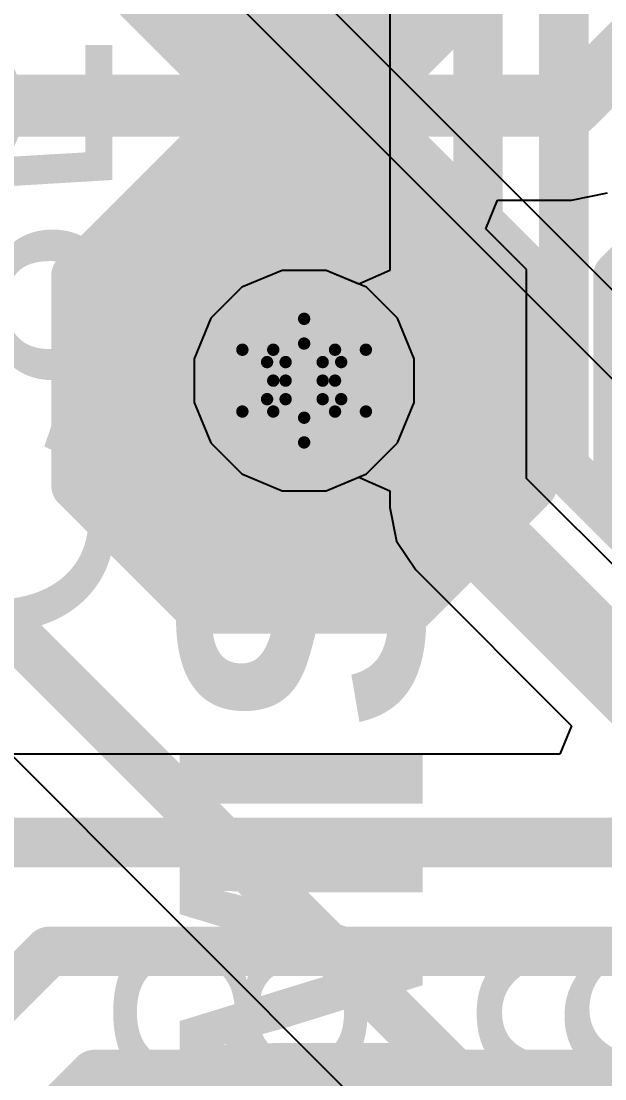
# Model space of a CAD drawing. Header units: inches. Extents: x -2.7 to 10.9, y -2.9 to 7.4.
# Drawn here: x 0.7597 to 0.8542, y 0.389 to 0.5602 of the extents above; entities that cross this region are included whole.
import ezdxf

# ---------------------------------------------------------------- set-up
doc = ezdxf.new("R2010")
doc.units = ezdxf.units.IN
doc.header["$MEASUREMENT"] = 0
for name, color, linetype in [('Board Outline', 216, 'Continuous'), ('Bottom Layer', 5, 'Continuous'), ('Bottom Overlay', 54, 'Continuous'), ('Bottom Solder', 6, 'Continuous'), ('Drill Drawing', 1, 'Continuous'), ('Layer 2', 16, 'Continuous'), ('Layer 3', 76, 'Continuous'), ('Top Layer', 1, 'Continuous'), ('Top Overlay', 2, 'Continuous'), ('Top Paste', 8, 'Continuous'), ('Top Solder', 216, 'Continuous'), ('Via Holes', 16, 'Continuous')]:
    doc.layers.add(name, color=color, linetype=linetype)
doc.styles.add('Arial', font='', dxfattribs={"height": 0.2})
doc.styles.add('Arial_Bold', font='', dxfattribs={"height": 0.2})
doc.styles.get('Arial').set_extended_font_data('Arial')
doc.styles.get('Arial_Bold').set_extended_font_data('Arial', bold=True)

# ---------------------------------------------------------------- blocks, each defined once
blk = doc.blocks.new('T__________12')
at = {"layer": 'Top Layer'}
blk.add_hatch(color=1, dxfattribs=at).paths.add_polyline_path([(0.015, 0.03), (-0.015, 0.03), (-0.03, 0.015), (-0.03, -0.015), (-0.015, -0.03), (0.015, -0.03), (0.03, -0.015), (0.03, 0.015)])
at = {"layer": 'Top Paste'}
blk.add_hatch(color=8, dxfattribs=at).paths.add_polyline_path([(0.015, 0.03), (-0.015, 0.03), (-0.03, 0.015), (-0.03, -0.015), (-0.015, -0.03), (0.015, -0.03), (0.03, -0.015), (0.03, 0.015)])
at = {"layer": 'Top Solder'}
blk.add_hatch(color=216, dxfattribs=at).paths.add_polyline_path([(0.017, 0.034), (-0.017, 0.034), (-0.034, 0.017), (-0.034, -0.017), (-0.017, -0.034), (0.017, -0.034), (0.034, -0.017), (0.034, 0.017)])
at = {"layer": 'Top Overlay'}
for points in [[(-0.037, 0.017, 0.00787, 0.00787, 0), (-0.017, 0.037, 0.00787, 0.00787, 0)], [(-0.017, 0.037, 0.00787, 0.00787, 0), (0.017, 0.037, 0.00787, 0.00787, 0)], [(0.017, 0.037, 0.00787, 0.00787, 0), (0.037, 0.017, 0.00787, 0.00787, 0)], [(-0.037, -0.017, 0.00787, 0.00787, 0), (-0.037, 0.017, 0.00787, 0.00787, 0)], [(0.037, -0.017, 0.00787, 0.00787, 0), (0.037, 0.017, 0.00787, 0.00787, 0)], [(-0.037, -0.017, 0.00787, 0.00787, 0), (-0.017, -0.037, 0.00787, 0.00787, 0)], [(0.017, -0.037, 0.00787, 0.00787, 0), (0.037, -0.017, 0.00787, 0.00787, 0)], [(-0.017, -0.037, 0.00787, 0.00787, 0), (0.017, -0.037, 0.00787, 0.00787, 0)]]:
    blk.add_lwpolyline(points, format="xyseb", dxfattribs=at)
for points in [[(-0.01897, 0.037, 0.00394, 0.00394, 1), (-0.01503, 0.037, 0.00394, 0.00394, 1)], [(-0.01897, 0.037, 0.00394, 0.00394, 1), (-0.01503, 0.037, 0.00394, 0.00394, 1)], [(0.01503, 0.037, 0.00394, 0.00394, 1), (0.01897, 0.037, 0.00394, 0.00394, 1)], [(0.01503, 0.037, 0.00394, 0.00394, 1), (0.01897, 0.037, 0.00394, 0.00394, 1)], [(-0.03897, 0.017, 0.00394, 0.00394, 1), (-0.03503, 0.017, 0.00394, 0.00394, 1)], [(-0.03897, 0.017, 0.00394, 0.00394, 1), (-0.03503, 0.017, 0.00394, 0.00394, 1)], [(0.03503, 0.017, 0.00394, 0.00394, 1), (0.03897, 0.017, 0.00394, 0.00394, 1)], [(0.03503, 0.017, 0.00394, 0.00394, 1), (0.03897, 0.017, 0.00394, 0.00394, 1)], [(-0.03897, -0.017, 0.00394, 0.00394, 1), (-0.03503, -0.017, 0.00394, 0.00394, 1)], [(-0.03897, -0.017, 0.00394, 0.00394, 1), (-0.03503, -0.017, 0.00394, 0.00394, 1)], [(0.03503, -0.017, 0.00394, 0.00394, 1), (0.03897, -0.017, 0.00394, 0.00394, 1)], [(0.03503, -0.017, 0.00394, 0.00394, 1), (0.03897, -0.017, 0.00394, 0.00394, 1)], [(-0.01897, -0.037, 0.00394, 0.00394, 1), (-0.01503, -0.037, 0.00394, 0.00394, 1)], [(-0.01897, -0.037, 0.00394, 0.00394, 1), (-0.01503, -0.037, 0.00394, 0.00394, 1)], [(0.01503, -0.037, 0.00394, 0.00394, 1), (0.01897, -0.037, 0.00394, 0.00394, 1)], [(0.01503, -0.037, 0.00394, 0.00394, 1), (0.01897, -0.037, 0.00394, 0.00394, 1)]]:
    blk.add_lwpolyline(points, format="xyseb", close=True, dxfattribs=at)
blk = doc.blocks.new('T__________13')
at = {"layer": 'Top Layer'}
blk.add_hatch(color=1, dxfattribs=at).paths.add_polyline_path([(0.015, 0.03), (-0.015, 0.03), (-0.03, 0.015), (-0.03, -0.015), (-0.015, -0.03), (0.015, -0.03), (0.03, -0.015), (0.03, 0.015)])
at = {"layer": 'Top Paste'}
blk.add_hatch(color=8, dxfattribs=at).paths.add_polyline_path([(0.015, 0.03), (-0.015, 0.03), (-0.03, 0.015), (-0.03, -0.015), (-0.015, -0.03), (0.015, -0.03), (0.03, -0.015), (0.03, 0.015)])
at = {"layer": 'Top Solder'}
blk.add_hatch(color=216, dxfattribs=at).paths.add_polyline_path([(0.017, 0.034), (-0.017, 0.034), (-0.034, 0.017), (-0.034, -0.017), (-0.017, -0.034), (0.017, -0.034), (0.034, -0.017), (0.034, 0.017)])
at = {"layer": 'Top Overlay'}
for points in [[(-0.037, 0.017, 0.00787, 0.00787, 0), (-0.017, 0.037, 0.00787, 0.00787, 0)], [(-0.017, 0.037, 0.00787, 0.00787, 0), (0.017, 0.037, 0.00787, 0.00787, 0)], [(0.017, 0.037, 0.00787, 0.00787, 0), (0.037, 0.017, 0.00787, 0.00787, 0)], [(-0.037, -0.017, 0.00787, 0.00787, 0), (-0.037, 0.017, 0.00787, 0.00787, 0)], [(0.037, -0.017, 0.00787, 0.00787, 0), (0.037, 0.017, 0.00787, 0.00787, 0)], [(-0.037, -0.017, 0.00787, 0.00787, 0), (-0.017, -0.037, 0.00787, 0.00787, 0)], [(0.017, -0.037, 0.00787, 0.00787, 0), (0.037, -0.017, 0.00787, 0.00787, 0)], [(-0.017, -0.037, 0.00787, 0.00787, 0), (0.017, -0.037, 0.00787, 0.00787, 0)]]:
    blk.add_lwpolyline(points, format="xyseb", dxfattribs=at)
for points in [[(-0.01897, 0.037, 0.00394, 0.00394, 1), (-0.01503, 0.037, 0.00394, 0.00394, 1)], [(-0.01897, 0.037, 0.00394, 0.00394, 1), (-0.01503, 0.037, 0.00394, 0.00394, 1)], [(0.01503, 0.037, 0.00394, 0.00394, 1), (0.01897, 0.037, 0.00394, 0.00394, 1)], [(0.01503, 0.037, 0.00394, 0.00394, 1), (0.01897, 0.037, 0.00394, 0.00394, 1)], [(-0.03897, 0.017, 0.00394, 0.00394, 1), (-0.03503, 0.017, 0.00394, 0.00394, 1)], [(-0.03897, 0.017, 0.00394, 0.00394, 1), (-0.03503, 0.017, 0.00394, 0.00394, 1)], [(0.03503, 0.017, 0.00394, 0.00394, 1), (0.03897, 0.017, 0.00394, 0.00394, 1)], [(0.03503, 0.017, 0.00394, 0.00394, 1), (0.03897, 0.017, 0.00394, 0.00394, 1)], [(-0.03897, -0.017, 0.00394, 0.00394, 1), (-0.03503, -0.017, 0.00394, 0.00394, 1)], [(-0.03897, -0.017, 0.00394, 0.00394, 1), (-0.03503, -0.017, 0.00394, 0.00394, 1)], [(0.03503, -0.017, 0.00394, 0.00394, 1), (0.03897, -0.017, 0.00394, 0.00394, 1)], [(0.03503, -0.017, 0.00394, 0.00394, 1), (0.03897, -0.017, 0.00394, 0.00394, 1)], [(-0.01897, -0.037, 0.00394, 0.00394, 1), (-0.01503, -0.037, 0.00394, 0.00394, 1)], [(-0.01897, -0.037, 0.00394, 0.00394, 1), (-0.01503, -0.037, 0.00394, 0.00394, 1)], [(0.01503, -0.037, 0.00394, 0.00394, 1), (0.01897, -0.037, 0.00394, 0.00394, 1)], [(0.01503, -0.037, 0.00394, 0.00394, 1), (0.01897, -0.037, 0.00394, 0.00394, 1)]]:
    blk.add_lwpolyline(points, format="xyseb", close=True, dxfattribs=at)
blk = doc.blocks.new('T__________14')
at = {"layer": 'Top Layer'}
blk.add_hatch(color=1, dxfattribs=at).paths.add_polyline_path([(0.015, 0.03), (-0.015, 0.03), (-0.03, 0.015), (-0.03, -0.015), (-0.015, -0.03), (0.015, -0.03), (0.03, -0.015), (0.03, 0.015)])
at = {"layer": 'Top Paste'}
blk.add_hatch(color=8, dxfattribs=at).paths.add_polyline_path([(0.015, 0.03), (-0.015, 0.03), (-0.03, 0.015), (-0.03, -0.015), (-0.015, -0.03), (0.015, -0.03), (0.03, -0.015), (0.03, 0.015)])
at = {"layer": 'Top Solder'}
blk.add_hatch(color=216, dxfattribs=at).paths.add_polyline_path([(0.017, 0.034), (-0.017, 0.034), (-0.034, 0.017), (-0.034, -0.017), (-0.017, -0.034), (0.017, -0.034), (0.034, -0.017), (0.034, 0.017)])
at = {"layer": 'Top Overlay'}
for points in [[(-0.037, 0.017, 0.00787, 0.00787, 0), (-0.017, 0.037, 0.00787, 0.00787, 0)], [(-0.017, 0.037, 0.00787, 0.00787, 0), (0.017, 0.037, 0.00787, 0.00787, 0)], [(0.017, 0.037, 0.00787, 0.00787, 0), (0.037, 0.017, 0.00787, 0.00787, 0)], [(-0.037, -0.017, 0.00787, 0.00787, 0), (-0.037, 0.017, 0.00787, 0.00787, 0)], [(0.037, -0.017, 0.00787, 0.00787, 0), (0.037, 0.017, 0.00787, 0.00787, 0)], [(-0.037, -0.017, 0.00787, 0.00787, 0), (-0.017, -0.037, 0.00787, 0.00787, 0)], [(0.017, -0.037, 0.00787, 0.00787, 0), (0.037, -0.017, 0.00787, 0.00787, 0)], [(-0.017, -0.037, 0.00787, 0.00787, 0), (0.017, -0.037, 0.00787, 0.00787, 0)]]:
    blk.add_lwpolyline(points, format="xyseb", dxfattribs=at)
for points in [[(-0.01897, 0.037, 0.00394, 0.00394, 1), (-0.01503, 0.037, 0.00394, 0.00394, 1)], [(-0.01897, 0.037, 0.00394, 0.00394, 1), (-0.01503, 0.037, 0.00394, 0.00394, 1)], [(0.01503, 0.037, 0.00394, 0.00394, 1), (0.01897, 0.037, 0.00394, 0.00394, 1)], [(0.01503, 0.037, 0.00394, 0.00394, 1), (0.01897, 0.037, 0.00394, 0.00394, 1)], [(-0.03897, 0.017, 0.00394, 0.00394, 1), (-0.03503, 0.017, 0.00394, 0.00394, 1)], [(-0.03897, 0.017, 0.00394, 0.00394, 1), (-0.03503, 0.017, 0.00394, 0.00394, 1)], [(0.03503, 0.017, 0.00394, 0.00394, 1), (0.03897, 0.017, 0.00394, 0.00394, 1)], [(0.03503, 0.017, 0.00394, 0.00394, 1), (0.03897, 0.017, 0.00394, 0.00394, 1)], [(-0.03897, -0.017, 0.00394, 0.00394, 1), (-0.03503, -0.017, 0.00394, 0.00394, 1)], [(-0.03897, -0.017, 0.00394, 0.00394, 1), (-0.03503, -0.017, 0.00394, 0.00394, 1)], [(0.03503, -0.017, 0.00394, 0.00394, 1), (0.03897, -0.017, 0.00394, 0.00394, 1)], [(0.03503, -0.017, 0.00394, 0.00394, 1), (0.03897, -0.017, 0.00394, 0.00394, 1)], [(-0.01897, -0.037, 0.00394, 0.00394, 1), (-0.01503, -0.037, 0.00394, 0.00394, 1)], [(-0.01897, -0.037, 0.00394, 0.00394, 1), (-0.01503, -0.037, 0.00394, 0.00394, 1)], [(0.01503, -0.037, 0.00394, 0.00394, 1), (0.01897, -0.037, 0.00394, 0.00394, 1)], [(0.01503, -0.037, 0.00394, 0.00394, 1), (0.01897, -0.037, 0.00394, 0.00394, 1)]]:
    blk.add_lwpolyline(points, format="xyseb", close=True, dxfattribs=at)
blk = doc.blocks.new('T__________15')
at = {"layer": 'Top Layer'}
blk.add_hatch(color=1, dxfattribs=at).paths.add_polyline_path([(0.015, 0.03), (-0.015, 0.03), (-0.03, 0.015), (-0.03, -0.015), (-0.015, -0.03), (0.015, -0.03), (0.03, -0.015), (0.03, 0.015)])
at = {"layer": 'Top Paste'}
blk.add_hatch(color=8, dxfattribs=at).paths.add_polyline_path([(0.015, 0.03), (-0.015, 0.03), (-0.03, 0.015), (-0.03, -0.015), (-0.015, -0.03), (0.015, -0.03), (0.03, -0.015), (0.03, 0.015)])
at = {"layer": 'Top Solder'}
blk.add_hatch(color=216, dxfattribs=at).paths.add_polyline_path([(0.017, 0.034), (-0.017, 0.034), (-0.034, 0.017), (-0.034, -0.017), (-0.017, -0.034), (0.017, -0.034), (0.034, -0.017), (0.034, 0.017)])
at = {"layer": 'Top Overlay'}
for points in [[(-0.037, 0.017, 0.00787, 0.00787, 0), (-0.017, 0.037, 0.00787, 0.00787, 0)], [(-0.017, 0.037, 0.00787, 0.00787, 0), (0.017, 0.037, 0.00787, 0.00787, 0)], [(0.017, 0.037, 0.00787, 0.00787, 0), (0.037, 0.017, 0.00787, 0.00787, 0)], [(-0.037, -0.017, 0.00787, 0.00787, 0), (-0.037, 0.017, 0.00787, 0.00787, 0)], [(0.037, -0.017, 0.00787, 0.00787, 0), (0.037, 0.017, 0.00787, 0.00787, 0)], [(-0.037, -0.017, 0.00787, 0.00787, 0), (-0.017, -0.037, 0.00787, 0.00787, 0)], [(0.017, -0.037, 0.00787, 0.00787, 0), (0.037, -0.017, 0.00787, 0.00787, 0)], [(-0.017, -0.037, 0.00787, 0.00787, 0), (0.017, -0.037, 0.00787, 0.00787, 0)]]:
    blk.add_lwpolyline(points, format="xyseb", dxfattribs=at)
for points in [[(-0.01897, 0.037, 0.00394, 0.00394, 1), (-0.01503, 0.037, 0.00394, 0.00394, 1)], [(-0.01897, 0.037, 0.00394, 0.00394, 1), (-0.01503, 0.037, 0.00394, 0.00394, 1)], [(0.01503, 0.037, 0.00394, 0.00394, 1), (0.01897, 0.037, 0.00394, 0.00394, 1)], [(0.01503, 0.037, 0.00394, 0.00394, 1), (0.01897, 0.037, 0.00394, 0.00394, 1)], [(-0.03897, 0.017, 0.00394, 0.00394, 1), (-0.03503, 0.017, 0.00394, 0.00394, 1)], [(-0.03897, 0.017, 0.00394, 0.00394, 1), (-0.03503, 0.017, 0.00394, 0.00394, 1)], [(0.03503, 0.017, 0.00394, 0.00394, 1), (0.03897, 0.017, 0.00394, 0.00394, 1)], [(0.03503, 0.017, 0.00394, 0.00394, 1), (0.03897, 0.017, 0.00394, 0.00394, 1)], [(-0.03897, -0.017, 0.00394, 0.00394, 1), (-0.03503, -0.017, 0.00394, 0.00394, 1)], [(-0.03897, -0.017, 0.00394, 0.00394, 1), (-0.03503, -0.017, 0.00394, 0.00394, 1)], [(0.03503, -0.017, 0.00394, 0.00394, 1), (0.03897, -0.017, 0.00394, 0.00394, 1)], [(0.03503, -0.017, 0.00394, 0.00394, 1), (0.03897, -0.017, 0.00394, 0.00394, 1)], [(-0.01897, -0.037, 0.00394, 0.00394, 1), (-0.01503, -0.037, 0.00394, 0.00394, 1)], [(-0.01897, -0.037, 0.00394, 0.00394, 1), (-0.01503, -0.037, 0.00394, 0.00394, 1)], [(0.01503, -0.037, 0.00394, 0.00394, 1), (0.01897, -0.037, 0.00394, 0.00394, 1)], [(0.01503, -0.037, 0.00394, 0.00394, 1), (0.01897, -0.037, 0.00394, 0.00394, 1)]]:
    blk.add_lwpolyline(points, format="xyseb", close=True, dxfattribs=at)

msp = doc.modelspace()

# ---------------------------------------------------------------- hatches: boundary and pattern name
at = {"layer": 'Bottom Layer'}
h = msp.add_hatch(color=5, dxfattribs=at)
edge = h.paths.add_edge_path()
edge.add_arc((0.80556, 0.502), 0.01181, 0, 360)
at = {"layer": 'Bottom Solder'}
h = msp.add_hatch(color=6, dxfattribs=at)
edge = h.paths.add_edge_path()
edge.add_arc((0.80556, 0.502), 0.01581, 0, 360)
at = {"layer": 'Layer 2'}
h = msp.add_hatch(color=16, dxfattribs=at)
edge = h.paths.add_edge_path()
edge.add_arc((0.80556, 0.502), 0.01181, 0, 360)
at = {"layer": 'Layer 3'}
h = msp.add_hatch(color=76, dxfattribs=at)
edge = h.paths.add_edge_path()
edge.add_arc((0.80556, 0.502), 0.01181, 0, 360)
at = {"layer": 'Top Layer'}
h = msp.add_hatch(color=1, dxfattribs=at)
edge = h.paths.add_edge_path()
edge.add_arc((0.80556, 0.502), 0.01181, 0, 360)
at = {"layer": 'Top Solder'}
h = msp.add_hatch(color=216, dxfattribs=at)
edge = h.paths.add_edge_path()
edge.add_arc((0.80556, 0.502), 0.01581, 0, 360)
at = {"layer": 'Via Holes'}
h = msp.add_hatch(color=7, dxfattribs=at)
edge = h.paths.add_edge_path()
edge.add_arc((0.80556, 0.502), 0.00591, 0, 360)

# ---------------------------------------------------------------- linework, layer by layer
at = {"layer": 'Board Outline'}
msp.add_lwpolyline([(-2.49969, 1.37795, 0.005, 0.005, -0.740599), (2.8433, 0.25075, 0.005, 0.005, 0)], format="xyseb", dxfattribs=at)
at = {"layer": 'Bottom Layer'}
for p, q in [((0.81944, 0.66611), (0.81944, 0.51984)), ((0.80201, 0.51981), (0.79547, 0.5171)), ((0.8091, 0.51981), (0.80201, 0.51981)), ((0.81444, 0.5176), (0.8091, 0.51981)), ((0.81944, 0.51984), (0.81444, 0.5176)), ((0.79547, 0.5171), (0.79046, 0.51209)), ((0.79046, 0.51209), (0.78774, 0.50554)), ((0.78774, 0.50554), (0.78774, 0.49846)), ((0.78774, 0.49846), (0.79046, 0.49191)), ((0.79046, 0.49191), (0.79547, 0.4869)), ((0.79547, 0.4869), (0.80201, 0.48419)), ((0.8091, 0.48419), (0.81444, 0.4864)), ((0.81444, 0.4864), (0.81944, 0.48416)), ((0.80201, 0.48419), (0.8091, 0.48419)), ((0.81944, 0.48416), (0.81944, 0.48149)), ((0.81944, 0.48149), (0.81944, 0.48149)), ((0.81944, 0.48149), (0.82052, 0.47603)), ((0.82052, 0.47603), (0.82362, 0.4714)), ((0.82362, 0.4714), (0.84886, 0.44616)), ((0.84886, 0.44616), (0.84694, 0.44154)), ((0.84694, 0.44154), (0.75851, 0.44154))]:
    msp.add_line(p, q, dxfattribs=at)
for points in [[(0.8476, 0.4881, 0.008, 0.008, 0), (0.8476, 0.68041, 0.008, 0.008, 0)], [(0.83371, 0.48149, 0.008, 0.008, 0), (0.83371, 0.67202, 0.008, 0.008, 0)], [(0.8476, 0.4881, 0.008, 0.008, 0), (0.87716, 0.45855, 0.008, 0.008, 0)], [(0.83371, 0.48149, 0.008, 0.008, 0), (0.87117, 0.44403, 0.008, 0.008, 0)], [(0.75525, 0.42727, 0.008, 0.008, 0), (1.24727, 0.42727, 0.008, 0.008, 0)], [(0.67477, 0.32019, 0.008, 0.008, 0), (0.76424, 0.40965, 0.008, 0.008, 0)], [(0.76424, 0.40965, 0.008, 0.008, 0), (1.25282, 0.40965, 0.008, 0.008, 0)], [(0.69446, 0.31257, 0.008, 0.008, 0), (0.77162, 0.38973, 0.008, 0.008, 0)], [(0.77162, 0.38973, 0.008, 0.008, 0), (1.25835, 0.38973, 0.008, 0.008, 0)]]:
    msp.add_lwpolyline(points, format="xyseb", dxfattribs=at)
for points in [[(0.8456, 0.4881, 0.004, 0.004, 1), (0.8496, 0.4881, 0.004, 0.004, 1)], [(0.8456, 0.4881, 0.004, 0.004, 1), (0.8496, 0.4881, 0.004, 0.004, 1)], [(0.83171, 0.48149, 0.004, 0.004, 1), (0.83571, 0.48149, 0.004, 0.004, 1)], [(0.83171, 0.48149, 0.004, 0.004, 1), (0.83571, 0.48149, 0.004, 0.004, 1)], [(0.76224, 0.40965, 0.004, 0.004, 1), (0.76624, 0.40965, 0.004, 0.004, 1)], [(0.76224, 0.40965, 0.004, 0.004, 1), (0.76624, 0.40965, 0.004, 0.004, 1)], [(0.76962, 0.38973, 0.004, 0.004, 1), (0.77362, 0.38973, 0.004, 0.004, 1)], [(0.76962, 0.38973, 0.004, 0.004, 1), (0.77362, 0.38973, 0.004, 0.004, 1)]]:
    msp.add_lwpolyline(points, format="xyseb", close=True, dxfattribs=at)
at = {"layer": 'Drill Drawing'}
for points in [[(0.80056, 0.507, 0.002, 0.002, 0), (0.80556, 0.512, 0.002, 0.002, 0)], [(0.80556, 0.512, 0.002, 0.002, 0), (0.81056, 0.507, 0.002, 0.002, 0)], [(0.80256, 0.505, 0.002, 0.002, 0), (0.80556, 0.508, 0.002, 0.002, 0)], [(0.80556, 0.508, 0.002, 0.002, 0), (0.80856, 0.505, 0.002, 0.002, 0)], [(0.79556, 0.507, 0.002, 0.002, 0), (0.80056, 0.502, 0.002, 0.002, 0)], [(0.79556, 0.507, 0.002, 0.002, 0), (0.80056, 0.507, 0.002, 0.002, 0)], [(0.81056, 0.507, 0.002, 0.002, 0), (0.81556, 0.507, 0.002, 0.002, 0)], [(0.81056, 0.502, 0.002, 0.002, 0), (0.81556, 0.507, 0.002, 0.002, 0)], [(0.79956, 0.505, 0.002, 0.002, 0), (0.80256, 0.502, 0.002, 0.002, 0)], [(0.79956, 0.505, 0.002, 0.002, 0), (0.80256, 0.505, 0.002, 0.002, 0)], [(0.80856, 0.505, 0.002, 0.002, 0), (0.81156, 0.505, 0.002, 0.002, 0)], [(0.80856, 0.502, 0.002, 0.002, 0), (0.81156, 0.505, 0.002, 0.002, 0)], [(0.79556, 0.497, 0.002, 0.002, 0), (0.80056, 0.502, 0.002, 0.002, 0)], [(0.79956, 0.499, 0.002, 0.002, 0), (0.80256, 0.502, 0.002, 0.002, 0)], [(0.80856, 0.502, 0.002, 0.002, 0), (0.81156, 0.499, 0.002, 0.002, 0)], [(0.81056, 0.502, 0.002, 0.002, 0), (0.81556, 0.497, 0.002, 0.002, 0)], [(0.79956, 0.499, 0.002, 0.002, 0), (0.80256, 0.499, 0.002, 0.002, 0)], [(0.80256, 0.499, 0.002, 0.002, 0), (0.80556, 0.496, 0.002, 0.002, 0)], [(0.80556, 0.496, 0.002, 0.002, 0), (0.80856, 0.499, 0.002, 0.002, 0)], [(0.80856, 0.499, 0.002, 0.002, 0), (0.81156, 0.499, 0.002, 0.002, 0)], [(0.79556, 0.497, 0.002, 0.002, 0), (0.80056, 0.497, 0.002, 0.002, 0)], [(0.80056, 0.497, 0.002, 0.002, 0), (0.80556, 0.492, 0.002, 0.002, 0)], [(0.80556, 0.492, 0.002, 0.002, 0), (0.81056, 0.497, 0.002, 0.002, 0)], [(0.81056, 0.497, 0.002, 0.002, 0), (0.81556, 0.497, 0.002, 0.002, 0)]]:
    msp.add_lwpolyline(points, format="xyseb", dxfattribs=at)
for points in [[(0.80506, 0.512, 0.001, 0.001, 1), (0.80606, 0.512, 0.001, 0.001, 1)], [(0.80506, 0.512, 0.001, 0.001, 1), (0.80606, 0.512, 0.001, 0.001, 1)], [(0.80506, 0.508, 0.001, 0.001, 1), (0.80606, 0.508, 0.001, 0.001, 1)], [(0.80506, 0.508, 0.001, 0.001, 1), (0.80606, 0.508, 0.001, 0.001, 1)], [(0.79506, 0.507, 0.001, 0.001, 1), (0.79606, 0.507, 0.001, 0.001, 1)], [(0.79506, 0.507, 0.001, 0.001, 1), (0.79606, 0.507, 0.001, 0.001, 1)], [(0.80006, 0.507, 0.001, 0.001, 1), (0.80106, 0.507, 0.001, 0.001, 1)], [(0.80006, 0.507, 0.001, 0.001, 1), (0.80106, 0.507, 0.001, 0.001, 1)], [(0.81006, 0.507, 0.001, 0.001, 1), (0.81106, 0.507, 0.001, 0.001, 1)], [(0.81006, 0.507, 0.001, 0.001, 1), (0.81106, 0.507, 0.001, 0.001, 1)], [(0.81506, 0.507, 0.001, 0.001, 1), (0.81606, 0.507, 0.001, 0.001, 1)], [(0.81506, 0.507, 0.001, 0.001, 1), (0.81606, 0.507, 0.001, 0.001, 1)], [(0.79906, 0.505, 0.001, 0.001, 1), (0.80006, 0.505, 0.001, 0.001, 1)], [(0.79906, 0.505, 0.001, 0.001, 1), (0.80006, 0.505, 0.001, 0.001, 1)], [(0.80206, 0.505, 0.001, 0.001, 1), (0.80306, 0.505, 0.001, 0.001, 1)], [(0.80206, 0.505, 0.001, 0.001, 1), (0.80306, 0.505, 0.001, 0.001, 1)], [(0.80806, 0.505, 0.001, 0.001, 1), (0.80906, 0.505, 0.001, 0.001, 1)], [(0.80806, 0.505, 0.001, 0.001, 1), (0.80906, 0.505, 0.001, 0.001, 1)], [(0.81106, 0.505, 0.001, 0.001, 1), (0.81206, 0.505, 0.001, 0.001, 1)], [(0.81106, 0.505, 0.001, 0.001, 1), (0.81206, 0.505, 0.001, 0.001, 1)], [(0.80006, 0.502, 0.001, 0.001, 1), (0.80106, 0.502, 0.001, 0.001, 1)], [(0.80006, 0.502, 0.001, 0.001, 1), (0.80106, 0.502, 0.001, 0.001, 1)], [(0.80206, 0.502, 0.001, 0.001, 1), (0.80306, 0.502, 0.001, 0.001, 1)], [(0.80206, 0.502, 0.001, 0.001, 1), (0.80306, 0.502, 0.001, 0.001, 1)], [(0.80806, 0.502, 0.001, 0.001, 1), (0.80906, 0.502, 0.001, 0.001, 1)], [(0.80806, 0.502, 0.001, 0.001, 1), (0.80906, 0.502, 0.001, 0.001, 1)], [(0.81006, 0.502, 0.001, 0.001, 1), (0.81106, 0.502, 0.001, 0.001, 1)], [(0.81006, 0.502, 0.001, 0.001, 1), (0.81106, 0.502, 0.001, 0.001, 1)], [(0.79906, 0.499, 0.001, 0.001, 1), (0.80006, 0.499, 0.001, 0.001, 1)], [(0.79906, 0.499, 0.001, 0.001, 1), (0.80006, 0.499, 0.001, 0.001, 1)], [(0.80206, 0.499, 0.001, 0.001, 1), (0.80306, 0.499, 0.001, 0.001, 1)], [(0.80206, 0.499, 0.001, 0.001, 1), (0.80306, 0.499, 0.001, 0.001, 1)], [(0.80806, 0.499, 0.001, 0.001, 1), (0.80906, 0.499, 0.001, 0.001, 1)], [(0.80806, 0.499, 0.001, 0.001, 1), (0.80906, 0.499, 0.001, 0.001, 1)], [(0.81106, 0.499, 0.001, 0.001, 1), (0.81206, 0.499, 0.001, 0.001, 1)], [(0.81106, 0.499, 0.001, 0.001, 1), (0.81206, 0.499, 0.001, 0.001, 1)], [(0.79506, 0.497, 0.001, 0.001, 1), (0.79606, 0.497, 0.001, 0.001, 1)], [(0.79506, 0.497, 0.001, 0.001, 1), (0.79606, 0.497, 0.001, 0.001, 1)], [(0.80006, 0.497, 0.001, 0.001, 1), (0.80106, 0.497, 0.001, 0.001, 1)], [(0.80006, 0.497, 0.001, 0.001, 1), (0.80106, 0.497, 0.001, 0.001, 1)], [(0.80506, 0.496, 0.001, 0.001, 1), (0.80606, 0.496, 0.001, 0.001, 1)], [(0.80506, 0.496, 0.001, 0.001, 1), (0.80606, 0.496, 0.001, 0.001, 1)], [(0.81006, 0.497, 0.001, 0.001, 1), (0.81106, 0.497, 0.001, 0.001, 1)], [(0.81006, 0.497, 0.001, 0.001, 1), (0.81106, 0.497, 0.001, 0.001, 1)], [(0.81506, 0.497, 0.001, 0.001, 1), (0.81606, 0.497, 0.001, 0.001, 1)], [(0.81506, 0.497, 0.001, 0.001, 1), (0.81606, 0.497, 0.001, 0.001, 1)], [(0.80506, 0.492, 0.001, 0.001, 1), (0.80606, 0.492, 0.001, 0.001, 1)], [(0.80506, 0.492, 0.001, 0.001, 1), (0.80606, 0.492, 0.001, 0.001, 1)]]:
    msp.add_lwpolyline(points, format="xyseb", close=True, dxfattribs=at)
at = {"layer": 'Layer 2'}
for p, q in [((0.80201, 0.51981), (0.79547, 0.5171)), ((0.8091, 0.51981), (0.80201, 0.51981)), ((0.81564, 0.5171), (0.8091, 0.51981)), ((0.79547, 0.5171), (0.79046, 0.51209)), ((0.82065, 0.51209), (0.81564, 0.5171)), ((0.79046, 0.51209), (0.78774, 0.50554)), ((0.82337, 0.50554), (0.82065, 0.51209)), ((0.78774, 0.50554), (0.78774, 0.49846)), ((0.82337, 0.49846), (0.82337, 0.50554)), ((0.78774, 0.49846), (0.79046, 0.49191)), ((0.82065, 0.49191), (0.82337, 0.49846)), ((0.79046, 0.49191), (0.79547, 0.4869)), ((0.81564, 0.4869), (0.82065, 0.49191)), ((0.79547, 0.4869), (0.80201, 0.48419)), ((0.8091, 0.48419), (0.81564, 0.4869)), ((0.80201, 0.48419), (0.8091, 0.48419))]:
    msp.add_line(p, q, dxfattribs=at)
at = {"layer": 'Layer 3'}
for p, q in [((0.87052, 0.50159), (0.70377, 0.66834)), ((0.69656, 0.66113), (1.00502, 0.35267)), ((0.80201, 0.51981), (0.79547, 0.5171)), ((0.8091, 0.51981), (0.80201, 0.51981)), ((0.81564, 0.5171), (0.8091, 0.51981)), ((0.79547, 0.5171), (0.79046, 0.51209)), ((0.82065, 0.51209), (0.81564, 0.5171)), ((0.79046, 0.51209), (0.78774, 0.50554)), ((0.82337, 0.50554), (0.82065, 0.51209)), ((0.78774, 0.50554), (0.78774, 0.49846)), ((0.82337, 0.49846), (0.82337, 0.50554)), ((0.78774, 0.49846), (0.79046, 0.49191)), ((0.82065, 0.49191), (0.82337, 0.49846)), ((0.79046, 0.49191), (0.79547, 0.4869)), ((0.81564, 0.4869), (0.82065, 0.49191)), ((0.79547, 0.4869), (0.80201, 0.48419)), ((0.8091, 0.48419), (0.81564, 0.4869)), ((0.80201, 0.48419), (0.8091, 0.48419))]:
    msp.add_line(p, q, dxfattribs=at)
at = {"layer": 'Top Layer'}
for p, q in [((0.84882, 0.53119), (0.85467, 0.53236)), ((0.83498, 0.52657), (0.83689, 0.53119)), ((0.83689, 0.53119), (0.84882, 0.53119)), ((0.84156, 0.52), (0.83498, 0.52657)), ((0.84156, 0.48619), (0.84156, 0.52)), ((1.06511, 0.26264), (0.84156, 0.48619)), ((0.73359, 0.466), (1.03416, 0.16543))]:
    msp.add_line(p, q, dxfattribs=at)
for points in [[(0.84882, 0.54649, 0.01, 0.01, 0), (0.89333, 0.591, 0.01, 0.01, 0)], [(0.60202, 0.54649, 0.01, 0.01, 0), (0.84882, 0.54649, 0.01, 0.01, 0)], [(0.71778, 0.502, 0.008, 0.008, 0), (1.04844, 0.17134, 0.008, 0.008, 0)], [(0.80556, 0.502, 0.008, 0.008, 0), (1.06664, 0.24092, 0.008, 0.008, 0)]]:
    msp.add_lwpolyline(points, format="xyseb", dxfattribs=at)
for points in [[(0.84632, 0.54649, 0.005, 0.005, 1), (0.85132, 0.54649, 0.005, 0.005, 1)], [(0.84632, 0.54649, 0.005, 0.005, 1), (0.85132, 0.54649, 0.005, 0.005, 1)], [(0.80356, 0.502, 0.004, 0.004, 1), (0.80756, 0.502, 0.004, 0.004, 1)]]:
    msp.add_lwpolyline(points, format="xyseb", close=True, dxfattribs=at)

# ---------------------------------------------------------------- block references
for name, p in [('T__________14', (0.80556, 0.591)), ('T__________15', (0.89333, 0.591)), ('T__________12', (0.80556, 0.502)), ('T__________13', (0.89333, 0.502))]:
    msp.add_blockref(name, p)

# ---------------------------------------------------------------- texts
at = {"layer": 'Bottom Overlay', "style": 'Arial', "text_generation_flag": 2}
for s, p in [('C85', (0.7345, 0.4584)), ('R68', (0.77522, 0.31282)), ('R69', (0.83406, 0.3138))]:
    msp.add_text(s, height=0.04, rotation=270, dxfattribs=at).set_placement(p)
at = {"layer": 'Top Overlay', "style": 'Arial_Bold'}
msp.add_text('BGT MISO', height=0.03937, rotation=90, dxfattribs=at).set_placement((0.82477, 0.25273))

doc.saveas('drawing.dxf')
